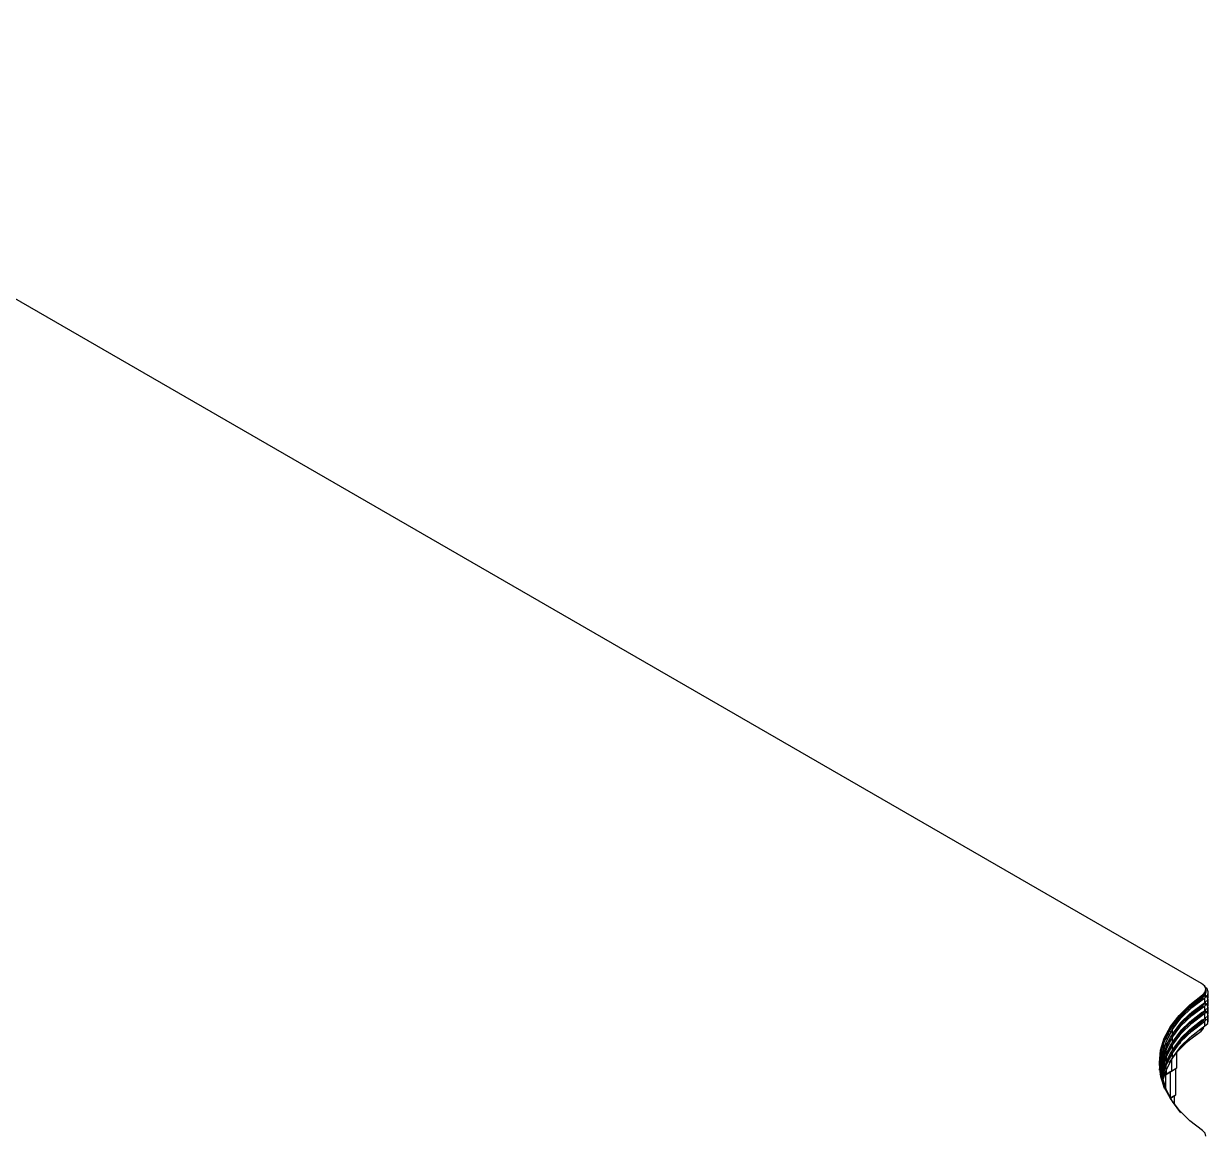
# Model space of a CAD drawing. Header units: inches. Extents: x 0.3 to 16.2, y 0.3 to 11.4.
# Drawn here: x 2.821 to 4.356, y 2.219 to 3.658 of the extents above; entities that cross this region are included whole.
import ezdxf

# ---------------------------------------------------------------- set-up
doc = ezdxf.new("R2010")
doc.units = ezdxf.units.IN
doc.header["$LTSCALE"] = 0.009843
doc.header["$MEASUREMENT"] = 0
doc.layers.add('GEOMETRY', color=7, linetype='Continuous')

msp = doc.modelspace()

# ---------------------------------------------------------------- linework, layer by layer
at = {"layer": 'GEOMETRY'}
for p, q in [((4.3476, 2.4138), (2.1917, 3.6583)), ((4.3516, 2.4102), (4.3476, 2.4138)), ((4.3323, 2.3862), (4.3488, 2.3992)), ((4.3323, 2.3862), (4.3488, 2.3992)), ((4.3323, 2.3846), (4.3488, 2.3972)), ((4.3323, 2.3846), (4.3488, 2.3972)), ((4.3323, 2.3846), (4.3488, 2.3972)), ((4.3488, 2.3992), (4.3524, 2.4028)), ((4.3488, 2.3992), (4.3524, 2.4028)), ((4.3488, 2.3972), (4.3524, 2.4008)), ((4.3488, 2.3972), (4.3524, 2.4008)), ((4.3488, 2.3972), (4.3524, 2.4008)), ((4.3488, 2.3972), (4.3488, 2.3992)), ((4.3488, 2.3953), (4.3524, 2.3988)), ((4.3488, 2.3953), (4.3488, 2.3972)), ((4.3547, 2.4067), (4.3508, 2.4098)), ((4.3512, 2.3996), (4.3508, 2.4)), ((4.3508, 2.3992), (4.3508, 2.3992)), ((4.3531, 2.4067), (4.3516, 2.4102)), ((4.3535, 2.3965), (4.352, 2.4004)), ((4.352, 2.3953), (4.3555, 2.3988)), ((4.352, 2.3953), (4.3555, 2.3988)), ((4.3528, 2.3961), (4.352, 2.3984)), ((4.3524, 2.4028), (4.3531, 2.4067)), ((4.3524, 2.4028), (4.3531, 2.4067)), ((4.3524, 2.4008), (4.3531, 2.4047)), ((4.3524, 2.4008), (4.3535, 2.4047)), ((4.3524, 2.4008), (4.3535, 2.4047)), ((4.3524, 2.4008), (4.3524, 2.4028)), ((4.3524, 2.3988), (4.3535, 2.4028)), ((4.3524, 2.3988), (4.3524, 2.4008)), ((4.3539, 2.3972), (4.3524, 2.3988)), ((4.3531, 2.4047), (4.3531, 2.4067)), ((4.3535, 2.4047), (4.3531, 2.4055)), ((4.3535, 2.4028), (4.3535, 2.4047)), ((4.3563, 2.4028), (4.3547, 2.4067)), ((4.3563, 2.3925), (4.3547, 2.3965)), ((4.3555, 2.3988), (4.3563, 2.4028)), ((4.3555, 2.3988), (4.3563, 2.4028)), ((4.3555, 2.3925), (4.3555, 2.3988)), ((4.3555, 2.3925), (4.3563, 2.3965)), ((4.3563, 2.3965), (4.3563, 2.4028)), ((4.3185, 2.3724), (4.3323, 2.3862)), ((4.3185, 2.3724), (4.3323, 2.3862)), ((4.3185, 2.3709), (4.3323, 2.3846)), ((4.3185, 2.3709), (4.3323, 2.3846)), ((4.3185, 2.3709), (4.3323, 2.3846)), ((4.3185, 2.3689), (4.3323, 2.3827)), ((4.3209, 2.3689), (4.335, 2.3827)), ((4.3209, 2.3689), (4.335, 2.3827)), ((4.3287, 2.3807), (4.3287, 2.3811)), ((4.3315, 2.3791), (4.3299, 2.3803)), ((4.3307, 2.3831), (4.3307, 2.3831)), ((4.3339, 2.3815), (4.3319, 2.3823)), ((4.3323, 2.3827), (4.3488, 2.3953)), ((4.3323, 2.3744), (4.3488, 2.387)), ((4.3323, 2.3744), (4.3488, 2.387)), ((4.3323, 2.3744), (4.3488, 2.387)), ((4.3323, 2.3724), (4.3488, 2.385)), ((4.335, 2.3827), (4.352, 2.3953)), ((4.335, 2.3827), (4.352, 2.3953)), ((4.335, 2.3764), (4.352, 2.389)), ((4.335, 2.3724), (4.352, 2.385)), ((4.335, 2.3724), (4.352, 2.385)), ((4.3366, 2.3878), (4.3366, 2.3878)), ((4.3366, 2.3878), (4.3366, 2.3878)), ((4.3382, 2.389), (4.3382, 2.389)), ((4.3398, 2.3862), (4.3382, 2.387)), ((4.3398, 2.3862), (4.3382, 2.387)), ((4.3409, 2.387), (4.3394, 2.3882)), ((4.3441, 2.3937), (4.3441, 2.3937)), ((4.3441, 2.3937), (4.3441, 2.3937)), ((4.3457, 2.3949), (4.3457, 2.3949)), ((4.348, 2.3913), (4.3457, 2.3929)), ((4.3472, 2.3917), (4.3457, 2.3929)), ((4.348, 2.3815), (4.3457, 2.3827)), ((4.3472, 2.3815), (4.3457, 2.3827)), ((4.348, 2.3933), (4.3472, 2.3937)), ((4.348, 2.3831), (4.3472, 2.3839)), ((4.3484, 2.3929), (4.348, 2.3933)), ((4.3484, 2.3827), (4.348, 2.3831)), ((4.3488, 2.385), (4.3524, 2.3886)), ((4.3488, 2.385), (4.3488, 2.387)), ((4.352, 2.389), (4.352, 2.3953)), ((4.352, 2.389), (4.3555, 2.3925)), ((4.352, 2.3917), (4.3524, 2.3925)), ((4.352, 2.3917), (4.3524, 2.3925)), ((4.352, 2.3902), (4.3524, 2.3906)), ((4.352, 2.3902), (4.3524, 2.3906)), ((4.352, 2.3902), (4.3524, 2.3906)), ((4.3535, 2.3862), (4.352, 2.3902)), ((4.352, 2.385), (4.3555, 2.3886)), ((4.352, 2.385), (4.3555, 2.3886)), ((4.3528, 2.3862), (4.352, 2.3882)), ((4.352, 2.3787), (4.352, 2.385)), ((4.352, 2.3787), (4.3555, 2.3823)), ((4.352, 2.3819), (4.3524, 2.3823)), ((4.352, 2.3819), (4.3524, 2.3823)), ((4.352, 2.3799), (4.3524, 2.3803)), ((4.352, 2.3799), (4.3524, 2.3803)), ((4.352, 2.3799), (4.3524, 2.3803)), ((4.3524, 2.3886), (4.3524, 2.3906)), ((4.3524, 2.3886), (4.3528, 2.3898)), ((4.3539, 2.387), (4.3524, 2.3886)), ((4.3524, 2.3783), (4.3524, 2.3803)), ((4.3563, 2.3823), (4.3547, 2.3862)), ((4.3555, 2.3886), (4.3563, 2.3925)), ((4.3555, 2.3886), (4.3563, 2.3925)), ((4.3555, 2.3823), (4.3555, 2.3886)), ((4.3555, 2.3823), (4.3563, 2.3862)), ((4.3555, 2.3783), (4.3563, 2.3823)), ((4.3555, 2.3783), (4.3563, 2.3823)), ((4.3563, 2.3862), (4.3563, 2.3925)), ((4.3563, 2.376), (4.3563, 2.3823)), ((4.3075, 2.3579), (4.3185, 2.3724)), ((4.3075, 2.3579), (4.3185, 2.3724)), ((4.3075, 2.3563), (4.3185, 2.3709)), ((4.3075, 2.3563), (4.3185, 2.3709)), ((4.3075, 2.3563), (4.3185, 2.3709)), ((4.3075, 2.3543), (4.3185, 2.3689)), ((4.3098, 2.3543), (4.3209, 2.3689)), ((4.3098, 2.3543), (4.3209, 2.3689)), ((4.3161, 2.3677), (4.3161, 2.3677)), ((4.3189, 2.3661), (4.3173, 2.3673)), ((4.3185, 2.3587), (4.3323, 2.3724)), ((4.3209, 2.3626), (4.335, 2.3764)), ((4.3209, 2.363), (4.3323, 2.3744)), ((4.3209, 2.363), (4.3323, 2.3744)), ((4.3209, 2.363), (4.3323, 2.3744)), ((4.3209, 2.3587), (4.335, 2.3724)), ((4.3209, 2.3587), (4.335, 2.3724)), ((4.3209, 2.3524), (4.335, 2.3661)), ((4.324, 2.376), (4.3236, 2.376)), ((4.3268, 2.3744), (4.3252, 2.3752)), ((4.3331, 2.3705), (4.3315, 2.3717)), ((4.3323, 2.3642), (4.3488, 2.3768)), ((4.3323, 2.3642), (4.3488, 2.3768)), ((4.3323, 2.3642), (4.3488, 2.3768)), ((4.3323, 2.3622), (4.3488, 2.3752)), ((4.3323, 2.3539), (4.3488, 2.3669)), ((4.3323, 2.3539), (4.3488, 2.3669)), ((4.3323, 2.3539), (4.3488, 2.3669)), ((4.3323, 2.352), (4.3488, 2.365)), ((4.335, 2.3661), (4.352, 2.3787)), ((4.335, 2.3622), (4.352, 2.3752)), ((4.335, 2.3622), (4.352, 2.3752)), ((4.335, 2.3559), (4.352, 2.3685)), ((4.335, 2.352), (4.352, 2.365)), ((4.335, 2.352), (4.352, 2.365)), ((4.3386, 2.3752), (4.337, 2.376)), ((4.3406, 2.3665), (4.339, 2.3673)), ((4.3409, 2.3772), (4.3394, 2.378)), ((4.3406, 2.3665), (4.3406, 2.3665)), ((4.3457, 2.3713), (4.3445, 2.3717)), ((4.3461, 2.3709), (4.3457, 2.3713)), ((4.348, 2.3732), (4.3472, 2.3736)), ((4.3484, 2.3724), (4.348, 2.3732)), ((4.3488, 2.3752), (4.3524, 2.3783)), ((4.3488, 2.3752), (4.3488, 2.3768)), ((4.3488, 2.365), (4.3524, 2.3685)), ((4.3488, 2.365), (4.3488, 2.3669)), ((4.3496, 2.3673), (4.3496, 2.3677)), ((4.3512, 2.3638), (4.3504, 2.3661)), ((4.3535, 2.376), (4.352, 2.3799)), ((4.352, 2.3752), (4.3555, 2.3783)), ((4.352, 2.3752), (4.3555, 2.3783)), ((4.3528, 2.376), (4.352, 2.378)), ((4.352, 2.3685), (4.352, 2.3752)), ((4.352, 2.3685), (4.3555, 2.372)), ((4.352, 2.3717), (4.3524, 2.372)), ((4.352, 2.3717), (4.3524, 2.372)), ((4.352, 2.3697), (4.3524, 2.3701)), ((4.352, 2.3697), (4.3524, 2.3701)), ((4.352, 2.3697), (4.3524, 2.3701)), ((4.3535, 2.3657), (4.352, 2.3697)), ((4.352, 2.365), (4.3555, 2.3685)), ((4.352, 2.365), (4.3555, 2.3685)), ((4.352, 2.3587), (4.352, 2.365)), ((4.3524, 2.3783), (4.3528, 2.3795)), ((4.3539, 2.3772), (4.3524, 2.3783)), ((4.3524, 2.3685), (4.3524, 2.3701)), ((4.3524, 2.3685), (4.3528, 2.3697)), ((4.3563, 2.3724), (4.3547, 2.3764)), ((4.3555, 2.372), (4.3555, 2.3783)), ((4.3555, 2.372), (4.3563, 2.376)), ((4.3555, 2.3685), (4.3563, 2.3724)), ((4.3555, 2.3685), (4.3563, 2.3724)), ((4.3555, 2.3618), (4.3555, 2.3685)), ((4.3555, 2.3618), (4.3563, 2.3657)), ((4.3563, 2.3657), (4.3563, 2.3724)), ((4.2992, 2.3429), (4.3075, 2.3579)), ((4.2992, 2.3429), (4.3075, 2.3579)), ((4.2992, 2.3409), (4.3075, 2.3563)), ((4.2996, 2.3409), (4.3075, 2.3563)), ((4.2996, 2.3409), (4.3075, 2.3563)), ((4.2996, 2.339), (4.3075, 2.3543)), ((4.302, 2.339), (4.3098, 2.3543)), ((4.302, 2.339), (4.3098, 2.3543)), ((4.3051, 2.348), (4.3031, 2.3496)), ((4.3083, 2.3508), (4.3047, 2.3528)), ((4.3075, 2.3441), (4.3185, 2.3587)), ((4.3075, 2.3563), (4.3075, 2.3579)), ((4.3075, 2.3543), (4.3075, 2.3563)), ((4.3094, 2.3591), (4.3094, 2.3591)), ((4.3098, 2.348), (4.3209, 2.3626)), ((4.3098, 2.3441), (4.3209, 2.3587)), ((4.3098, 2.3441), (4.3209, 2.3587)), ((4.3098, 2.348), (4.3098, 2.3543)), ((4.3098, 2.3378), (4.3209, 2.3524)), ((4.3122, 2.3575), (4.3106, 2.3583)), ((4.3122, 2.3626), (4.3122, 2.3626)), ((4.315, 2.361), (4.3134, 2.3618)), ((4.3173, 2.3535), (4.3157, 2.3547)), ((4.3185, 2.3484), (4.3323, 2.3622)), ((4.3209, 2.3575), (4.3185, 2.3587)), ((4.3185, 2.3382), (4.3323, 2.352)), ((4.3185, 2.3461), (4.3189, 2.35)), ((4.3185, 2.3461), (4.3189, 2.35)), ((4.3189, 2.3449), (4.3189, 2.35)), ((4.3209, 2.3528), (4.3323, 2.3642)), ((4.3209, 2.3528), (4.3323, 2.3642)), ((4.3209, 2.3528), (4.3323, 2.3642)), ((4.3209, 2.3484), (4.335, 2.3622)), ((4.3209, 2.3484), (4.335, 2.3622)), ((4.3209, 2.3421), (4.335, 2.3559)), ((4.3209, 2.3429), (4.3323, 2.3539)), ((4.3209, 2.3429), (4.3323, 2.3539)), ((4.3209, 2.3429), (4.3323, 2.3539)), ((4.3209, 2.3531), (4.3217, 2.3535)), ((4.3209, 2.3531), (4.3217, 2.3535)), ((4.3209, 2.3386), (4.335, 2.352)), ((4.3209, 2.3386), (4.335, 2.352)), ((4.3252, 2.3626), (4.3236, 2.3638)), ((4.3248, 2.3524), (4.3248, 2.3551)), ((4.3295, 2.3591), (4.3295, 2.3594)), ((4.3303, 2.3575), (4.3295, 2.3591)), ((4.3303, 2.3394), (4.3469, 2.352)), ((4.3307, 2.3476), (4.3307, 2.3504)), ((4.3307, 2.348), (4.3311, 2.3504)), ((4.3311, 2.3504), (4.3311, 2.3512)), ((4.3323, 2.3437), (4.3488, 2.3567)), ((4.335, 2.3457), (4.352, 2.3587)), ((4.3441, 2.363), (4.3441, 2.3634)), ((4.3457, 2.3594), (4.3449, 2.3618)), ((4.3469, 2.352), (4.35, 2.3555)), ((4.3469, 2.352), (4.3469, 2.3547)), ((4.35, 2.3555), (4.3504, 2.3575)), ((4.35, 2.3555), (4.35, 2.3571)), ((4.352, 2.3587), (4.3555, 2.3618)), ((4.352, 2.3614), (4.3524, 2.3618)), ((4.352, 2.3614), (4.3524, 2.3618)), ((4.352, 2.3594), (4.3524, 2.3602)), ((4.2945, 2.3272), (4.2992, 2.3429)), ((4.2945, 2.3272), (4.2992, 2.3429)), ((4.2945, 2.3252), (4.2992, 2.3409)), ((4.2949, 2.3252), (4.2996, 2.3409)), ((4.2949, 2.3252), (4.2996, 2.3409)), ((4.2949, 2.3232), (4.2996, 2.339)), ((4.2969, 2.3232), (4.302, 2.339)), ((4.2969, 2.3232), (4.302, 2.339)), ((4.2984, 2.3402), (4.3039, 2.3433)), ((4.2984, 2.3402), (4.3039, 2.3433)), ((4.2984, 2.3319), (4.2984, 2.3402)), ((4.2996, 2.3327), (4.302, 2.337)), ((4.2996, 2.3327), (4.302, 2.337)), ((4.3051, 2.3449), (4.3016, 2.3469)), ((4.302, 2.3327), (4.3098, 2.348)), ((4.302, 2.3331), (4.3075, 2.3441)), ((4.302, 2.3287), (4.3098, 2.3441)), ((4.302, 2.3287), (4.3098, 2.3441)), ((4.302, 2.3224), (4.3098, 2.3378)), ((4.3039, 2.3374), (4.3063, 2.3406)), ((4.3039, 2.3374), (4.3063, 2.3406)), ((4.3039, 2.3323), (4.3039, 2.3374)), ((4.3059, 2.3465), (4.3051, 2.348)), ((4.3063, 2.3406), (4.3067, 2.3417)), ((4.3063, 2.3406), (4.3067, 2.3417)), ((4.3067, 2.3394), (4.3067, 2.3421)), ((4.3067, 2.3382), (4.3067, 2.3394)), ((4.3075, 2.3339), (4.3185, 2.3484)), ((4.3075, 2.3236), (4.3185, 2.3382)), ((4.3091, 2.3461), (4.3134, 2.3488)), ((4.3091, 2.3461), (4.3134, 2.3488)), ((4.3094, 2.337), (4.3157, 2.3429)), ((4.3094, 2.337), (4.3157, 2.3429)), ((4.3098, 2.3339), (4.3209, 2.3484)), ((4.3098, 2.3339), (4.3209, 2.3484)), ((4.3098, 2.3378), (4.3098, 2.3441)), ((4.3098, 2.3276), (4.3209, 2.3421)), ((4.3098, 2.3236), (4.3209, 2.3386)), ((4.3098, 2.3236), (4.3209, 2.3386)), ((4.311, 2.3287), (4.3209, 2.3374)), ((4.3126, 2.3484), (4.3114, 2.3492)), ((4.3114, 2.3465), (4.3114, 2.3476)), ((4.3114, 2.339), (4.3114, 2.3394)), ((4.3157, 2.3429), (4.3185, 2.3461)), ((4.3157, 2.3429), (4.3185, 2.3461)), ((4.3157, 2.3413), (4.3157, 2.3429)), ((4.3165, 2.3256), (4.3303, 2.3394)), ((4.3181, 2.3449), (4.3181, 2.3484)), ((4.3185, 2.3453), (4.3185, 2.3461)), ((4.3209, 2.3425), (4.3276, 2.348)), ((4.3209, 2.3425), (4.3276, 2.348)), ((4.3209, 2.3319), (4.335, 2.3457)), ((4.3209, 2.3327), (4.3323, 2.3437)), ((4.3209, 2.3429), (4.3217, 2.3433)), ((4.3256, 2.3354), (4.3417, 2.3484)), ((4.3276, 2.3449), (4.3276, 2.348)), ((4.2929, 2.311), (4.2945, 2.3272)), ((4.2929, 2.311), (4.2945, 2.3272)), ((4.2929, 2.3094), (4.2945, 2.3252)), ((4.2929, 2.3094), (4.2949, 2.3252)), ((4.2929, 2.3094), (4.2949, 2.3252)), ((4.2929, 2.3075), (4.2949, 2.3232)), ((4.2933, 2.3154), (4.3, 2.3232)), ((4.2941, 2.3228), (4.298, 2.3264)), ((4.2941, 2.3213), (4.2976, 2.3256)), ((4.2941, 2.3213), (4.2976, 2.3256)), ((4.2949, 2.3287), (4.3, 2.3335)), ((4.2949, 2.3287), (4.3, 2.3335)), ((4.2949, 2.3169), (4.2996, 2.3327)), ((4.2949, 2.3169), (4.2996, 2.3327)), ((4.2949, 2.315), (4.2996, 2.3307)), ((4.2949, 2.315), (4.2996, 2.3307)), ((4.2949, 2.315), (4.2996, 2.3307)), ((4.2949, 2.3224), (4.2949, 2.3236)), ((4.2949, 2.3224), (4.2949, 2.3236)), ((4.2949, 2.3067), (4.2996, 2.3224)), ((4.2949, 2.3067), (4.2996, 2.3224)), ((4.2949, 2.313), (4.2969, 2.3205)), ((4.2949, 2.3047), (4.2996, 2.3205)), ((4.2949, 2.3047), (4.2996, 2.3205)), ((4.2949, 2.3047), (4.2996, 2.3205)), ((4.2953, 2.3075), (4.2969, 2.3232)), ((4.2953, 2.3075), (4.2969, 2.3232)), ((4.2957, 2.3311), (4.2969, 2.3307)), ((4.2957, 2.3311), (4.2961, 2.3311)), ((4.2957, 2.3311), (4.2961, 2.3311)), ((4.2961, 2.3299), (4.2961, 2.3311)), ((4.2969, 2.3169), (4.302, 2.3327)), ((4.2969, 2.313), (4.302, 2.3287)), ((4.2969, 2.313), (4.302, 2.3287)), ((4.2969, 2.3067), (4.302, 2.3224)), ((4.2969, 2.3031), (4.302, 2.3189)), ((4.2969, 2.3031), (4.302, 2.3189)), ((4.2976, 2.3185), (4.2992, 2.3205)), ((4.2976, 2.3185), (4.2992, 2.3205)), ((4.2996, 2.3224), (4.302, 2.3268)), ((4.2996, 2.3224), (4.302, 2.3268)), ((4.3, 2.3283), (4.3031, 2.3311)), ((4.3, 2.3283), (4.3031, 2.3311)), ((4.3, 2.3232), (4.3, 2.3236)), ((4.3008, 2.3291), (4.3039, 2.3323)), ((4.3016, 2.311), (4.3098, 2.3224)), ((4.3016, 2.311), (4.3098, 2.3224)), ((4.302, 2.3228), (4.3075, 2.3339)), ((4.302, 2.3189), (4.3098, 2.3339)), ((4.302, 2.3189), (4.3098, 2.3339)), ((4.302, 2.3232), (4.3098, 2.3323)), ((4.302, 2.3232), (4.3098, 2.3323)), ((4.302, 2.3122), (4.3098, 2.3276)), ((4.302, 2.3236), (4.302, 2.3252)), ((4.302, 2.313), (4.3075, 2.3236)), ((4.302, 2.3087), (4.3098, 2.3236)), ((4.302, 2.3087), (4.3098, 2.3236)), ((4.3039, 2.3331), (4.3039, 2.3331)), ((4.3039, 2.3327), (4.3039, 2.3331)), ((4.3043, 2.3272), (4.3098, 2.3323)), ((4.3055, 2.311), (4.3165, 2.3256)), ((4.3091, 2.322), (4.3091, 2.3256)), ((4.3094, 2.3272), (4.311, 2.3287)), ((4.3098, 2.3276), (4.3098, 2.3339)), ((4.3098, 2.3173), (4.3209, 2.3319)), ((4.3098, 2.3173), (4.3098, 2.3236)), ((4.3157, 2.3319), (4.3157, 2.3331)), ((4.3157, 2.3043), (4.3157, 2.3248)), ((4.2929, 2.311), (4.2976, 2.3185)), ((4.2929, 2.311), (4.2976, 2.3185)), ((4.2929, 2.3012), (4.2949, 2.3169)), ((4.2929, 2.3012), (4.2949, 2.3169)), ((4.2945, 2.2953), (4.2929, 2.311)), ((4.2929, 2.3094), (4.2929, 2.311)), ((4.2949, 2.2933), (4.2929, 2.3094)), ((4.2929, 2.3075), (4.2929, 2.3094)), ((4.2933, 2.3067), (4.2976, 2.3134)), ((4.2937, 2.3043), (4.2949, 2.315)), ((4.2937, 2.3043), (4.2949, 2.315)), ((4.2937, 2.3043), (4.2949, 2.315)), ((4.2937, 2.3035), (4.2949, 2.313)), ((4.2941, 2.3004), (4.2949, 2.3067)), ((4.2941, 2.3004), (4.2949, 2.3067)), ((4.2941, 2.2992), (4.2949, 2.3047)), ((4.2941, 2.2992), (4.2949, 2.3047)), ((4.2941, 2.2992), (4.2949, 2.3047)), ((4.2949, 2.3146), (4.2949, 2.3173)), ((4.2949, 2.3142), (4.2949, 2.3173)), ((4.2949, 2.2965), (4.2996, 2.3122)), ((4.2949, 2.2965), (4.2996, 2.3122)), ((4.2949, 2.3031), (4.2969, 2.3102)), ((4.2949, 2.2949), (4.2996, 2.3102)), ((4.2949, 2.2949), (4.2996, 2.3102)), ((4.2949, 2.2949), (4.2996, 2.3102)), ((4.2949, 2.2984), (4.2949, 2.3094)), ((4.2949, 2.298), (4.2949, 2.3091)), ((4.2949, 2.2941), (4.3016, 2.3071)), ((4.2953, 2.3012), (4.2969, 2.3169)), ((4.2953, 2.2972), (4.2969, 2.313)), ((4.2953, 2.2972), (4.2969, 2.313)), ((4.2969, 2.2913), (4.2953, 2.3075)), ((4.2953, 2.3012), (4.2953, 2.3075)), ((4.2953, 2.2909), (4.2969, 2.3067)), ((4.2969, 2.2965), (4.302, 2.3122)), ((4.2969, 2.2929), (4.302, 2.3087)), ((4.2969, 2.2929), (4.302, 2.3087)), ((4.2976, 2.3), (4.3055, 2.3154)), ((4.2976, 2.3), (4.3055, 2.3154)), ((4.2996, 2.3157), (4.302, 2.3181)), ((4.2996, 2.3122), (4.302, 2.3165)), ((4.2996, 2.3122), (4.302, 2.3165)), ((4.2996, 2.302), (4.302, 2.3063)), ((4.2996, 2.302), (4.302, 2.3063)), ((4.2996, 2.2945), (4.3157, 2.3043)), ((4.2996, 2.2953), (4.3142, 2.3035)), ((4.2996, 2.2953), (4.3142, 2.3035)), ((4.3012, 2.3102), (4.3016, 2.311)), ((4.3012, 2.3102), (4.3016, 2.311)), ((4.3016, 2.3071), (4.3016, 2.311)), ((4.302, 2.3118), (4.302, 2.3185)), ((4.302, 2.3024), (4.3098, 2.3173)), ((4.302, 2.2961), (4.302, 2.3039)), ((4.3091, 2.3), (4.3091, 2.3154)), ((4.3142, 2.2693), (4.3142, 2.3035)), ((4.2937, 2.2957), (4.2969, 2.302)), ((4.2937, 2.2957), (4.2969, 2.302)), ((4.2941, 2.2984), (4.2949, 2.3031)), ((4.2945, 2.2953), (4.2949, 2.2965)), ((4.2945, 2.2953), (4.2949, 2.2965)), ((4.2992, 2.2795), (4.2945, 2.2953)), ((4.2945, 2.2925), (4.2957, 2.2929)), ((4.2945, 2.2925), (4.2957, 2.2929)), ((4.2949, 2.2929), (4.2969, 2.3)), ((4.2949, 2.2921), (4.2949, 2.2945)), ((4.2996, 2.2776), (4.2949, 2.2933)), ((4.2949, 2.2921), (4.2953, 2.2921)), ((4.2953, 2.2925), (4.2976, 2.3)), ((4.2953, 2.2925), (4.2976, 2.3)), ((4.2961, 2.2909), (4.2953, 2.2972)), ((4.2953, 2.2909), (4.2953, 2.2972)), ((4.2957, 2.2913), (4.2969, 2.3031)), ((4.2957, 2.2913), (4.2969, 2.3031)), ((4.2961, 2.2906), (4.2996, 2.302)), ((4.2961, 2.2906), (4.2996, 2.302)), ((4.2961, 2.2898), (4.2969, 2.2965)), ((4.2961, 2.2902), (4.2976, 2.2957)), ((4.2965, 2.2898), (4.2996, 2.3004)), ((4.2965, 2.289), (4.2969, 2.2929)), ((4.2965, 2.289), (4.2969, 2.2929)), ((4.2969, 2.2866), (4.302, 2.3024)), ((4.302, 2.2756), (4.2969, 2.2913)), ((4.2976, 2.2957), (4.298, 2.2961)), ((4.3012, 2.2764), (4.3012, 2.2961)), ((4.3075, 2.2654), (4.3075, 2.3)), ((4.3075, 2.2646), (4.2992, 2.2795)), ((4.3098, 2.2606), (4.302, 2.2756)), ((4.3067, 2.2654), (4.3126, 2.2685)), ((4.3067, 2.2654), (4.3126, 2.2685)), ((4.3071, 2.265), (4.3142, 2.2693)), ((4.3185, 2.2496), (4.3075, 2.2646)), ((4.3209, 2.2461), (4.3098, 2.2606)), ((4.3126, 2.2575), (4.3126, 2.2685)), ((4.3323, 2.2358), (4.3185, 2.2496)), ((4.3488, 2.2232), (4.3323, 2.2358)), ((4.3524, 2.2197), (4.3488, 2.2232)), ((4.3531, 2.2157), (4.3524, 2.2197))]:
    msp.add_line(p, q, dxfattribs=at)

doc.saveas('drawing.dxf')
